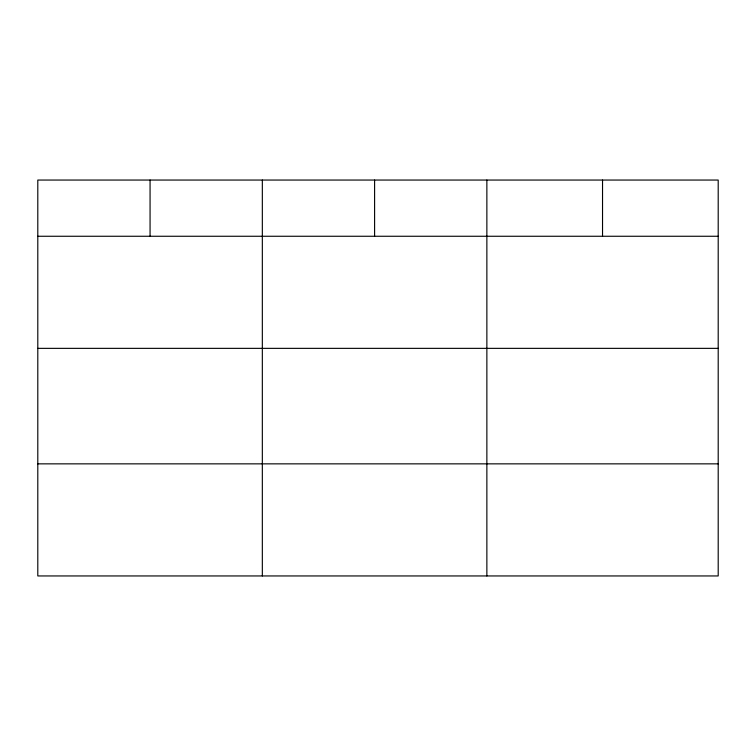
<?xml version="1.0" encoding="UTF-8"?>
<svg xmlns="http://www.w3.org/2000/svg" width="756" height="756" viewBox="0 0 756 756"><rect width="100%" height="100%" fill="white"/><g stroke="black" fill="none" stroke-linecap="round" stroke-linejoin="round"><path stroke-width="1.13" d="M718.2 348.355L718.2 180.051L37.8 180.051L37.8 575.949L718.2 575.949L718.2 348.355L37.8 348.355M37.8 236.259L718.2 236.259M37.8 463.853L718.2 463.853M602.532 180.051L602.532 236.259M486.864 180.051L486.864 575.949M374.598 180.051L374.598 236.259M262.332 180.051L262.332 575.949M150.066 180.051L150.066 236.259"/></g></svg>
